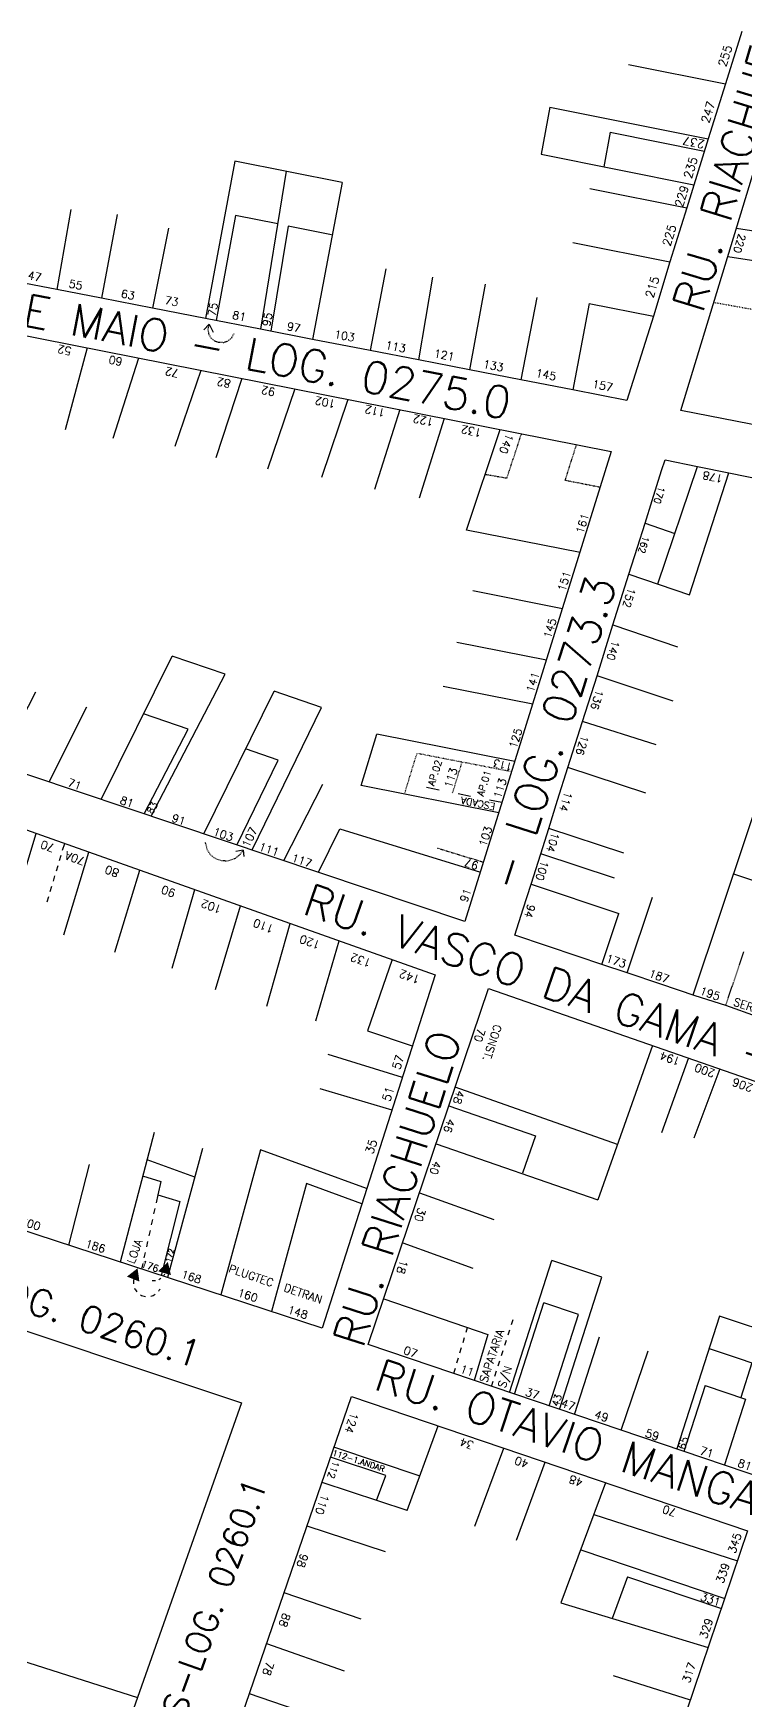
# Model space of a CAD drawing. Extents: x 714896 to 749292, y 8417558 to 8447149.
# Drawn here: x 739673.9 to 739807.4, y 8426532.8 to 8426845.5 of the extents above; entities that cross this region are included whole.
import ezdxf

# ---------------------------------------------------------------- set-up
doc = ezdxf.new("R2010")
doc.units = 0
doc.header["$MEASUREMENT"] = 0
doc.linetypes.add('ACAD_ISO03W100', pattern=[30, 12, -18])
doc.linetypes.add('DASHED', pattern=[0.75, 0.5, -0.25])
for name, color, linetype in [('LOTE', 7, 'CONTINUOUS'), ('NUM-PORTA', 7, 'CONTINUOUS'), ('QUADRA', 6, 'CONTINUOUS'), ('TEXTO', 7, 'CONTINUOUS'), ('TEXTODERUA', 3, 'CONTINUOUS')]:
    doc.layers.add(name, color=color, linetype=linetype)
doc.styles.add('ROMANS', font='ROMANS.SHX', dxfattribs={"height": 1.5})

msp = doc.modelspace()

# ---------------------------------------------------------------- hatches: boundary and pattern name
at = {"layer": 'LOTE', "linetype": 'CONTINUOUS'}
for points in [[(739699.14, 8426615.01), (739697.31, 8426613.3), (739699.71, 8426612.57)], [(739693.45, 8426613.84), (739691.47, 8426612.3), (739693.8, 8426611.36)]]:
    msp.add_hatch(color=256, dxfattribs=at).paths.add_polyline_path(points)

# ---------------------------------------------------------------- linework, layer by layer
at = {"layer": 'LOTE', "color": 7}
for p, q in [((739770.72, 8426831.58), (739769.1, 8426822.77)), ((739782.06, 8426826.89), (739780.87, 8426820.43)), ((739711.71, 8426821.5, 528.31), (739706.19, 8426791.97, 519.61)), ((739721.33, 8426819.58, 528.15), (739716.49, 8426789.97, 519.61)), ((739731.79, 8426817.49, 528.19), (739726.24, 8426788.01, 519.58)), ((739680.92, 8426812.43, 524.56), (739678.31, 8426797.4, 519.63)), ((739689.6, 8426811.48, 524.45), (739686.69, 8426795.77, 519.63)), ((739711.83, 8426811.28, 525.41), (739708.16, 8426791.59, 519.61)), ((739699.23, 8426808.9, 524.13), (739696.27, 8426793.9, 519.62)), ((739721.68, 8426809.31, 525.3), (739718.45, 8426789.58, 519.61)), ((739805.71, 8426808.94, 519.84), (739820.12, 8426806.66, 519.57)), ((739804.09, 8426803.63, 519.84), (739844.51, 8426797.36, 518.82)), ((739739.97, 8426801.28, 524.19), (739737.06, 8426785.97, 519.59)), ((739748.74, 8426799.75, 524.41), (739746.11, 8426784.21, 519.58)), ((739758.64, 8426798.39, 524.86), (739755.69, 8426782.35, 519.57)), ((739768.33, 8426795.92, 525.37), (739765.33, 8426780.47, 519.55)), ((739778.14, 8426794.81, 530.8), (739775.04, 8426778.58, 519.45)), ((739683.99, 8426786.45, 529.19), (739679.86, 8426771.11, 529.21)), ((739693.62, 8426784.55, 529.19), (739688.79, 8426769.44, 529.21)), ((739705.3, 8426782.25, 529.19), (739700.46, 8426767.98, 529.27)), ((739712.98, 8426780.73, 529.19), (739708.12, 8426765.84, 529.33)), ((739722.94, 8426778.77, 529.19), (739717.8, 8426763.71, 529.46)), ((739732.9, 8426776.8, 529.19), (739727.92, 8426762.15, 529.65)), ((739742.59, 8426774.89, 529.19), (739737.87, 8426759.9, 529.94)), ((739750.9, 8426773.25, 529.19), (739746.22, 8426758.29, 530.28)), ((739755.1, 8426752.28, 1206.73), (739761.41, 8426771.18, 529.19)), ((739790.96, 8426742.21, 3.74), (739798.42, 8426764.23)), ((739796.9, 8426740.16, -525.49), (739804.3, 8426763.02)), ((739776.42, 8426748.06, 535.91), (739755.1, 8426752.28, 1206.73)), ((739788.58, 8426753.57), (739794.16, 8426751.66, -2.29)), ((739785.57, 8426744.03), (739796.9, 8426740.16, -525.49)), ((739773.14, 8426737.55, 535.92), (739756.33, 8426740.89, 1065.11)), ((739782.56, 8426734.5), (739794.68, 8426730.41, -2.99)), ((739770.13, 8426727.9, 535.93), (739753.32, 8426731.24, 1065.12)), ((739686.64, 8426701.79, 521.03), (739699.97, 8426728.67, 521.03)), ((739696.03, 8426698.64, 521.03), (739709.89, 8426725.25, 521.03)), ((739793.87, 8426720.19, 523.9), (739779.63, 8426724.93, 527.16)), ((739667.33, 8426708.27, 521.03), (739674.4, 8426721.98, 525.6)), ((739705.9, 8426695.34, 521.03), (739719.03, 8426722.1, 530.51)), ((739767.56, 8426719.66, 535.94), (739750.74, 8426722.99, 1065.13)), ((739676.89, 8426705.06, 521.03), (739683.93, 8426719.13, 525.61)), ((739714.95, 8426692.31, 521.03), (739727.94, 8426719.04, 531.19)), ((739694.7, 8426699.08, 521.03), (739702.97, 8426714.94, 521.03)), ((739790.69, 8426711.99, -3.28), (739776.84, 8426716.38)), ((739735.37, 8426704.39, 1348.74), (739738.32, 8426714, 1348.73)), ((739764.19, 8426708.87, 535.94), (739738.32, 8426714, 1348.73)), ((739712.08, 8426693.19, 521.03), (739719.83, 8426709.14, 527.09)), ((739812.82, 8426710.67, 2.79), (739797.57, 8426665.09, 519.35)), ((739788.76, 8426702.95, -3.57), (739774.13, 8426707.79)), ((739720.86, 8426690.32, 521.03), (739728.19, 8426704.64, 526.86)), ((739761.2, 8426699.27, 535.95), (739735.37, 8426704.39, 1348.74)), ((739669.91, 8426680.23, 527.51), (739674.42, 8426695.42, 523.8)), ((739727.39, 8426688.13, 521.03), (739731.4, 8426696.29, 525.52)), ((739731.4, 8426696.29, 525.52), (739757.72, 8426688.11, 535.95)), ((739784.6, 8426691.7, -3.97), (739770.52, 8426696.35)), ((739679.41, 8426692.25, 524.22), (739679.8, 8426693.52, 523.74)), ((739678.25, 8426688.41, 525.47), (739678.54, 8426689.38, 525.19)), ((739678.83, 8426690.34, 524.89), (739679.12, 8426691.3, 524.57)), ((739679.64, 8426676.4, 527.66), (739684.31, 8426691.92, 523.79)), ((739782.89, 8426686.99, -4.39), (739769.02, 8426691.58)), ((739677.67, 8426686.48, 525.98), (739677.96, 8426687.45, 525.74)), ((739689.2, 8426673.11, 527.83), (739693.87, 8426688.53, 523.77)), ((739805.18, 8426687.83, 2.28), (739844.96, 8426674.47)), ((739676.51, 8426682.58, 526.83), (739676.8, 8426683.56, 526.63)), ((739677.09, 8426684.53, 526.43), (739677.38, 8426685.51, 526.21)), ((739699.94, 8426670.12, 528.01), (739704.2, 8426684.86, 523.74)), ((739767.21, 8426685.86), (739783.7, 8426680.41, -4.53)), ((739708.05, 8426666.15, 528.55), (739712.76, 8426681.83, 523.72)), ((739717.67, 8426663.04, 529.16), (739722.08, 8426678.52, 523.68)), ((739726.9, 8426660.24, 530.15), (739731.24, 8426675.27, 523.62)), ((739741.15, 8426671.76, 523.48), (739736.58, 8426658.37, 532.07)), ((739797.99, 8426664.96), (739797.99, 8426664.96)), ((739797.99, 8426664.96), (739797.99, 8426664.96)), ((739736.58, 8426658.37, 532.07), (739744.93, 8426655.54, 537.6)), ((739789.99, 8426655.64), (739779.73, 8426626.68, 519.89)), ((739729.13, 8426654.03, 531.6), (739743.06, 8426649.71, 537.6)), ((739796.7, 8426653.3), (739791.67, 8426639.24)), ((739802.58, 8426651.26), (739797.74, 8426638.24)), ((739727.63, 8426647.57, 532.33), (739741.1, 8426643.59, 537.6)), ((739783.41, 8426637.07), (739753.01, 8426647.82)), ((739751.83, 8426644.31, 521.99), (739768.07, 8426638.7, 394.05)), ((739696.54, 8426639.31, 530.75), (739690.22, 8426615.02, 530.56)), ((739705.6, 8426636.33, 531.22), (739699.07, 8426612.12, 530.56)), ((739716.52, 8426636.08, 531.99), (739709.04, 8426608.86, 530.56)), ((739736.36, 8426628.83, 537.6), (739716.52, 8426636.08, 531.99)), ((739749.43, 8426637.2, 521.99), (739779.73, 8426626.68, 519.89)), ((739768.07, 8426638.7, 394.05), (739765.59, 8426631.69, 519.89)), ((739684.36, 8426633.32, 530.66), (739680.53, 8426618.2, 530.62)), ((739695.19, 8426634.27, 530.88), (739704.12, 8426630.98, 531.31)), ((739694.38, 8426631.2, 530.93), (739697.84, 8426630.12, 531.06)), ((739725.14, 8426629.74, 531.82), (739718.54, 8426605.75, 530.56)), ((739735.5, 8426625.95, 537.65), (739725.14, 8426629.74, 534.72)), ((739697.28, 8426627.64, 531.07), (739696.93, 8426626.1, 531.07)), ((739697.28, 8426627.64, 531.07), (739701.36, 8426626.36, 531.25)), ((739746.31, 8426627.97, 521.99), (739760.21, 8426623.03, 521.31)), ((739696.7, 8426625.07, 531.06), (739696.47, 8426624.04, 531.05)), ((739701.36, 8426626.36, 531.25), (739697.88, 8426612.52, 530.56)), ((739695.79, 8426620.95, 530.98), (739695.56, 8426619.92, 530.94)), ((739696.24, 8426623.01, 531.03), (739696.01, 8426621.98, 531.01)), ((739695.33, 8426618.89, 530.9), (739695.11, 8426617.86, 530.85)), ((739743.16, 8426618.65), (739756.29, 8426613.85)), ((739694.44, 8426614.75, 530.65), (739694.22, 8426613.71, 530.56)), ((739694.88, 8426616.82, 530.79), (739694.66, 8426615.79, 530.73)), ((739763.17, 8426590.56), (739771.12, 8426615.29)), ((739780.5, 8426612.18, 522.96), (739771.12, 8426615.29, 524.11)), ((739772.54, 8426587.39), (739780.5, 8426612.18)), ((739739.62, 8426608.14), (739759.14, 8426601.43)), ((739764.12, 8426590.25), (739769.62, 8426607.36)), ((739768.67, 8426607.67, 519.05), (739768.6, 8426607.7, 524.11)), ((739776.13, 8426605.2), (739769.62, 8426607.36, 453.03)), ((739770.62, 8426588.04), (739776.13, 8426605.2)), ((739802.55, 8426604.86, 520.26), (739794.55, 8426579.96, 518.15)), ((739819.7, 8426599.17, 518.15), (739802.55, 8426604.86, 520.26)), ((739755.22, 8426602.66, 522.26), (739754.96, 8426601.78, 522.35)), ((739762.91, 8426601.35), (739763.22, 8426602.32)), ((739763.53, 8426603.28), (739763.84, 8426604.25)), ((739754.11, 8426598.91, 522.67), (739753.83, 8426597.95, 522.8)), ((739754.68, 8426600.83, 522.44), (739754.4, 8426599.87, 522.55)), ((739759.14, 8426601.43), (739756.57, 8426592.78)), ((739761.67, 8426597.49), (739761.98, 8426598.45)), ((739762.29, 8426599.42), (739762.6, 8426600.38)), ((739775.39, 8426586.45), (739780.06, 8426600.99)), ((739784.08, 8426583.49), (739789.19, 8426598.38)), ((739800.61, 8426598.83, 521.29), (739817.68, 8426593.1, 518.15)), ((739753.55, 8426597, 522.95), (739753.27, 8426596.04, 523.13)), ((739761.05, 8426595.55), (739761.36, 8426596.52)), ((739808.62, 8426596.14, 520.6), (739806.51, 8426589.63, 521.62)), ((739752.99, 8426595.08, 523.33), (739752.7, 8426594.12, 523.56)), ((739759.81, 8426591.69), (739760.12, 8426592.66)), ((739760.43, 8426593.62), (739760.74, 8426594.59)), ((739799.84, 8426591.87, 3.04), (739795.87, 8426579.51, 518.15)), ((739799.84, 8426591.87, 3.04), (739807.44, 8426589.32, 1.57)), ((739807.44, 8426589.32, 1.57), (739803.46, 8426576.96, 523.56)), ((739743.97, 8426568.41, 521.4), (739749.82, 8426584.29, 519.81)), ((739730.35, 8426580.29, 523.75), (739746.37, 8426574.93, 520.75)), ((739756.7, 8426565.47, 520.81), (739762.13, 8426580.11, 519.81)), ((739740, 8426574.99, 520.95), (739729.65, 8426578.42, 523.75)), ((739764.46, 8426562.84, 520.81), (739769.89, 8426577.48, 519.81)), ((739743.97, 8426568.41, 521.84), (739728.03, 8426573.69, 523.75)), ((739738.27, 8426570.3, 521.41), (739740, 8426574.99, 520.95)), ((739781.19, 8426573.64, 519.81), (739772.82, 8426551.1, 521.33)), ((739778.98, 8426567.68, 520.21), (739805.9, 8426558.96, 519.17)), ((739739.92, 8426560.65, 522), (739725.27, 8426565.5, 523.75)), ((739776.52, 8426561.06, 521.01), (739803.52, 8426551.95, 519.17)), ((739785.3, 8426555.99, 520.37), (739782.4, 8426548.19, 521.29)), ((739785.3, 8426555.99, 520.37), (739802.89, 8426550.06, 519.17)), ((739735.34, 8426548.02, 522.28), (739720.96, 8426553, 523.75)), ((739639.33, 8426550.63, 524.51), (739693.44, 8426533.37, 523.28)), ((739772.82, 8426551.1, 521.22), (739800.39, 8426542.71, 519.17)), ((739732.23, 8426538.29, 522.41), (739717.68, 8426543.44, 523.75)), ((739782.61, 8426537.48, 520.32), (739797.06, 8426532.89, 519.17)), ((739742.82, 8426524.32, 518.81), (739714.45, 8426534.07, 523.75))]:
    msp.add_line(p, q, dxfattribs=at)
at = {"layer": 'LOTE', "color": 7, "linetype": 'ACAD_ISO03W100', "ltscale": 0.01}
msp.add_line((739841.48, 8426787.8, 519.37), (739801.45, 8426794.95, 519.84), dxfattribs=at)
at = {"layer": 'LOTE', "color": 7, "linetype": 'ACAD_ISO03W100', "ltscale": 0.006}
for p, q in [((739762.69, 8426762.05, 530.85), (739765.44, 8426770.38, 529.19)), ((739775.72, 8426768.36, 529.19), (739773.56, 8426761.67, 532.25)), ((739758.61, 8426762.76, 530.54), (739762.69, 8426762.05, 530.85)), ((739773.56, 8426761.67, 532.25), (739780.25, 8426760.35, 535.81)), ((739749.59, 8426692.67, 529.52), (739758.31, 8426690.02, 535.95))]:
    msp.add_line(p, q, dxfattribs=at)
at = {"layer": 'LOTE', "color": 7, "linetype": 'ACAD_ISO03W100', "ltscale": 0.008}
for p, q in [((739743.49, 8426702.78, 531.03), (739745.83, 8426710.41, 531.03)), ((739763.56, 8426706.97, 535.94), (739745.83, 8426710.41, 535.02)), ((739752.52, 8426703.02, 533.1), (739754.29, 8426708.77, 533.1))]:
    msp.add_line(p, q, dxfattribs=at)
at = {"layer": 'LOTE', "color": 7, "linetype": 'ACAD_ISO03W100', "ltscale": 0.2}
msp.add_line((739761.77, 8426701.19, 535.95), (739744.08, 8426704.7, 1092.66), dxfattribs=at)
at = {"layer": 'LOTE', "color": 7, "linetype": 'CONTINUOUS', "flags": 128}
for points in [[(739785.48, 8426839.6), (739803.64, 8426835.99)], [(739770.72, 8426831.58), (739800.43, 8426825.66)], [(739782.06, 8426826.89), (739799.71, 8426823.37)], [(739769.1, 8426822.77), (739797.75, 8426817.07)], [(739778.23, 8426816.35), (739796.4, 8426812.73)], [(739775.07, 8426806.2), (739793.23, 8426802.59)], [(739778.14, 8426794.81), (739790.16, 8426792.41)], [(739785.25, 8426669.24), (739789.99, 8426683.47)], [(739780.51, 8426670.83), (739783.7, 8426680.41)]]:
    msp.add_lwpolyline(points, dxfattribs=at)
at = {"layer": 'LOTE', "color": 7, "flags": 128}
for points in [[(739731.79, 8426817.49), (739711.71, 8426821.5)], [(739719.72, 8426809.7), (739711.83, 8426811.28)], [(739729.83, 8426807.68), (739721.68, 8426809.31)], [(739706.9, 8426790.89), (739705.85, 8426789.84)], [(739706.9, 8426790.89), (739707.62, 8426789.44)]]:
    msp.add_lwpolyline(points, dxfattribs=at)
at = {"layer": 'LOTE', "color": 7, "linetype": 'ACAD_ISO03W100', "ltscale": 0.005, "flags": 128}
msp.add_lwpolyline([(739711.48, 8426789.09), (739711.08, 8426788.35), (739711.08, 8426788.35), (739710.21, 8426787.65), (739709.55, 8426787.44), (739708.54, 8426787.48), (739707.9, 8426787.74), (739707.28, 8426788.26), (739706.86, 8426788.95), (739706.68, 8426789.98), (739706.9, 8426790.89)], dxfattribs=at)
at = {"layer": 'LOTE', "color": 7, "elevation": 521.03, "flags": 128}
for points in [[(739709.89, 8426725.25), (739699.97, 8426728.67)], [(739727.94, 8426719.04), (739719.03, 8426722.1)], [(739702.97, 8426714.94), (739694.59, 8426717.83)], [(739719.83, 8426709.14), (739713.71, 8426711.25)]]:
    msp.add_lwpolyline(points, dxfattribs=at)
at = {"layer": 'LOTE', "color": 3, "linetype": 'ACAD_ISO03W100', "ltscale": 0.003, "flags": 128}
msp.add_lwpolyline([(739713.22, 8426692.26), (739712.63, 8426691.4), (739711.76, 8426690.7), (739710.3, 8426690.21), (739709.14, 8426690.27), (739708.01, 8426690.7), (739707.24, 8426691.29), (739706.6, 8426692.15), (739706.15, 8426693.75)], dxfattribs=at)
at = {"layer": 'LOTE', "color": 3, "flags": 128}
for points in [[(739713.22, 8426692.26), (739711.89, 8426691.99)], [(739713.22, 8426692.26), (739713.38, 8426691.06)]]:
    msp.add_lwpolyline(points, dxfattribs=at)
at = {"layer": 'LOTE', "color": 7, "linetype": 'DASHED', "ltscale": 0.2, "flags": 128}
msp.add_lwpolyline([(739803.7, 8426663.12), (739807.1, 8426673.18)], dxfattribs=at)
at = {"layer": 'LOTE', "color": 7}
msp.add_lwpolyline([(739697.84, 8426630.12), (739697.28, 8426627.64)], dxfattribs=at)
at = {"layer": 'LOTE', "linetype": 'CONTINUOUS'}
for centre, radius, start, end in [((739695.31, 8426611.18), 2.64, 167.5273, 185.1745), ((739696.39, 8426614.07), 2.52, 265.7232, 279.9865), ((739696.39, 8426614.07), 2.52, 293.9063, 304.6965), ((739696.39, 8426614.07), 2.52, 318.1916, 330.5279), ((739695.31, 8426611.18), 2.64, 203.0121, 220.8634), ((739695.31, 8426611.18), 2.64, 240.1155, 261.6981), ((739695.31, 8426611.18), 2.64, 283.9499, 303.3982), ((739695.31, 8426611.18), 2.64, 321.3304, 333.3087)]:
    msp.add_arc(centre, radius, start, end, dxfattribs=at)
at = {"layer": 'QUADRA', "color": 6, "linetype": 'CONTINUOUS'}
msp.add_lwpolyline([(739898.74, 8426835.53), (739873.43, 8426759.47), (739795.27, 8426774.74), (739822.03, 8426862.47), (739831.72, 8426860.59), (739825.75, 8426842.31), (739876.9, 8426832.43), (739879.22, 8426839.3), (739898.74, 8426835.53)], close=True, dxfattribs=at)
for points in [[(739806.7, 8426845.8), (739803.64, 8426835.99), (739800.43, 8426825.66), (739796.4, 8426812.73), (739793.23, 8426802.59), (739790.16, 8426792.41), (739785.14, 8426776.62), (739775.04, 8426778.58), (739765.33, 8426780.47), (739755.69, 8426782.35), (739746.11, 8426784.21), (739737.06, 8426785.97), (739726.24, 8426788.01), (739716.49, 8426789.97), (739706.19, 8426791.97), (739696.27, 8426793.9), (739686.69, 8426795.77), (739678.31, 8426797.4), (739670.81, 8426798.86)], [(739809.68, 8426661.02), (739803.7, 8426663.12), (739797.99, 8426664.96), (739791.53, 8426667.13), (739785.25, 8426669.24), (739780.51, 8426670.83), (739776.06, 8426672.33), (739770.1, 8426674.34), (739764.2, 8426676.32), (739765.76, 8426681.25), (739767.21, 8426685.86), (739769.02, 8426691.58), (739770.52, 8426696.35), (739772.19, 8426701.64), (739774.13, 8426707.79), (739776.84, 8426716.38), (739779.63, 8426724.93), (739782.56, 8426734.5), (739785.57, 8426744.03), (739787.16, 8426749.07), (739788.58, 8426753.57), (739789.92, 8426757.83), (739791.7, 8426763.48), (739792.34, 8426765.49), (739798.42, 8426764.23), (739804.3, 8426763.02), (739814.09, 8426761)]]:
    msp.add_lwpolyline(points, dxfattribs=at)
at = {"layer": 'QUADRA', "color": 6}
for points in [[(739633.44, 8426796.45), (739782.25, 8426767.05), (739754.83, 8426678.88), (739619.19, 8426724.4), (739633.44, 8426796.45)], [(739616.19, 8426716.08), (739749.22, 8426668.9), (739728.05, 8426602.63), (739603.03, 8426643.59), (739616.19, 8426716.08)], [(739759.26, 8426666.33), (739833.43, 8426640.52), (739811.43, 8426574.26), (739736.71, 8426599.53), (739759.26, 8426666.33)], [(739599.57, 8426626.46), (739712.96, 8426588.64), (739673.55, 8426477.01), (739573.25, 8426510.31), (739599.57, 8426626.46)], [(739733.58, 8426589.81), (739807.81, 8426564.61), (739767.55, 8426445.61), (739692.62, 8426470.6), (739733.58, 8426589.81)]]:
    msp.add_lwpolyline(points, close=True, dxfattribs=at)

# ---------------------------------------------------------------- texts
at = {"layer": 'NUM-PORTA', "color": 7, "style": 'ROMANS'}
for s, height, rotation, p in [('255', 1.581, 72.8141, (739803.76, 8426839.05)), ('247', 1.582, 72.7807, (739800.55, 8426828.49)), ('237', 1.582, 168.0207, (739799.87, 8426825.35)), ('235', 1.582, 72.7751, (739797.27, 8426818.08)), ('229', 1.582, 72.7751, (739795.61, 8426812.74)), ('225', 1.582, 72.7751, (739793.29, 8426805.38)), ('220', 1.408, 253.2718, (739806.16, 8426807.97)), ('47', 1.5, 349.1094, (739672.76, 8426799.39)), ('55', 1.5, 349.1111, (739680.46, 8426797.83)), ('215', 1.579, 72.8188, (739790.09, 8426795.7)), ('63', 1.501, 349.1112, (739690.24, 8426795.96)), ('73', 1.501, 349.1072, (739698.44, 8426794.73)), ('75', 1.501, 79.1095, (739708.05, 8426792.27, 519.99)), ('81', 1.501, 349.1095, (739711.11, 8426791.94)), ('95', 1.5, 79.1134, (739718.28, 8426790.4, 0.18)), ('97', 1.501, 349.1106, (739721.34, 8426789.84)), ('103', 1.501, 349.1024, (739730.21, 8426788.35)), ('52', 1.507, 168.6664, (739681.16, 8426786.54)), ('113', 1.501, 349.1023, (739739.81, 8426786.3)), ('121', 1.502, 349.0902, (739748.9, 8426784.74)), ('60', 1.507, 168.6551, (739690.75, 8426784.54)), ('133', 1.502, 349.0882, (739758.12, 8426782.74)), ('72', 1.507, 168.659, (739701.32, 8426782.36)), ('82', 1.507, 168.6417, (739711.03, 8426780.42)), ('145', 1.503, 349.0493, (739767.99, 8426781.06)), ('157', 1.509, 348.9284, (739778.59, 8426779.02)), ('92', 1.507, 168.6543, (739719.35, 8426778.86)), ('102', 1.506, 168.6435, (739730.67, 8426776.62)), ('112', 1.507, 168.6711, (739740.01, 8426774.97)), ('122', 1.506, 168.6655, (739749.04, 8426773.23)), ('132', 1.506, 168.5737, (739758.06, 8426771.21)), ('140', 1.506, 248.1689, (739762.63, 8426770.56)), ('178', 1.471, 168.4025, (739803.27, 8426762.59)), ('170', 1.264, 252.6363, (739791.14, 8426760.57)), ('161', 1.482, 72.4607, (739776.97, 8426751.48)), ('162', 1.264, 252.6215, (739788.23, 8426751.27)), ('151', 1.482, 72.5724, (739773.59, 8426740.68)), ('152', 1.458, 252.6259, (739785.46, 8426741.59)), ('145', 1.482, 72.5347, (739770.91, 8426731.84)), ('140', 1.458, 252.6267, (739782.46, 8426731.71)), ('141', 1.482, 72.3631, (739767.68, 8426721.73)), ('136', 1.458, 252.6238, (739779.45, 8426722.47)), ('125', 1.482, 72.3614, (739764.46, 8426711.2)), ('126', 1.458, 252.6222, (739776.68, 8426713.94)), ('113', 1.4, 166.2685, (739763.82, 8426708.5)), ('71', 1.498, 341.2279, (739680.2, 8426704.33)), ('113', 1.482, 72.4429, (739752.32, 8426703.79, 533.1)), ('113', 1.482, 72.4429, (739761.54, 8426701.84)), ('81', 1.498, 341.2279, (739690.01, 8426701.03)), ('114', 1.458, 252.6322, (739773.59, 8426703.36)), ('83', 1.3, 60.325, (739696.23, 8426698.92)), ('91', 1.498, 341.3969, (739699.72, 8426697.69)), ('103', 1.498, 341.3878, (739707.45, 8426695.12)), ('107', 1.498, 64.7735, (739714.32, 8426692.61)), ('103', 1.482, 72.1884, (739758.8, 8426692.81)), ('70', 1.526, 160.2326, (739678.07, 8426693.28)), ('111', 1.498, 341.3582, (739716.03, 8426692.31)), ('104', 1.459, 252.643, (739771.16, 8426695.73)), ('70A', 1.527, 160.2607, (739683.74, 8426690.8)), ('80', 1.527, 160.2543, (739690.15, 8426688.56)), ('117', 1.498, 341.3588, (739722.19, 8426690.21)), ('97', 1.483, 162.1639, (739757.49, 8426689.96)), ('100', 1.459, 252.6334, (739769.15, 8426690.42)), ('90', 1.527, 160.251, (739700.69, 8426684.8)), ('102', 1.527, 160.2457, (739709.39, 8426681.78)), ('91', 1.484, 70.4359, (739755.21, 8426682.37)), ('94', 1.462, 252.7042, (739766.64, 8426682.25)), ('110', 1.527, 160.2614, (739719.16, 8426678.11)), ('120', 1.528, 160.265, (739727.87, 8426675.09)), ('132', 1.529, 160.3, (739737.4, 8426671.69)), ('173', 1.489, 341.3719, (739781.12, 8426671.38)), ('142', 1.541, 160.5531, (739746.57, 8426668.62)), ('187', 1.489, 341.3719, (739789.16, 8426668.54)), ('195', 1.5, 341.3713, (739798.71, 8426665.27)), ('70', 1.49, 251.5099, (739757.28, 8426659)), ('57', 1.582, 72.1486, (739742.63, 8426650.96)), ('194', 1.522, 160.2263, (739795.36, 8426653.24)), ('200', 1.522, 160.2263, (739801.88, 8426651)), ('206', 1.522, 160.2263, (739808.96, 8426648.27)), ('51', 1.582, 72.1599, (739740.76, 8426644.99)), ('48', 1.49, 251.5099, (739753.36, 8426647.36)), ('46', 1.49, 251.5099, (739751.55, 8426642)), ('35', 1.582, 72.1609, (739737.58, 8426635.14)), ('40', 1.49, 251.4986, (739748.97, 8426634.12)), ('30', 1.522, 251.6262, (739746.11, 8426625.35)), ('200', 1.488, 341.9317, (739671.34, 8426622.1)), ('186', 1.487, 341.9114, (739683.5, 8426617.87)), ('172', 1.015, 74.3778, (739699.64, 8426614.86)), ('176', 1.3, 341.9114, (739694, 8426614.13)), ('18', 1.522, 251.6262, (739742.75, 8426615.57)), ('168', 1.489, 341.9323, (739701.5, 8426612.13)), ('160', 1.489, 341.9323, (739712.06, 8426608.67)), ('148', 1.491, 341.9607, (739721.43, 8426605.48, -530.56)), ('07', 1.522, 341.0252, (739743.16, 8426597.85)), ('11', 1.502, 341.0023, (739753.78, 8426594.37)), ('S/N', 1.522, 71.8052, (739762.39, 8426591.26)), ('37', 1.522, 341.5363, (739765.98, 8426590.05)), ('43', 1.319, 72.2714, (739772.34, 8426587.81)), ('47', 1.522, 341.0252, (739772.71, 8426587.97)), ('124', 1.505, 251.2299, (739733.47, 8426586.93)), ('49', 1.522, 341.0252, (739778.96, 8426585.84)), ('59', 1.522, 341.0252, (739788.46, 8426582.34)), ('112-1.ANDAR', 1.1, 342.0312, (739729.88, 8426578.8, 522.28)), ('34', 1.509, 161.2084, (739756.62, 8426581.27)), ('65', 1.4, 71.0252, (739796.01, 8426579.72)), ('71', 1.522, 342.2714, (739798.68, 8426579.02)), ('112', 1.3, 251.0576, (739730.11, 8426577.85)), ('40', 1.509, 161.2084, (739766.91, 8426577.77)), ('81', 1.522, 341.0252, (739805.8, 8426576.71)), ('48', 1.509, 161.2004, (739777.1, 8426574.25)), ('110', 1.503, 251.0576, (739727.98, 8426571.61)), ('70', 1.509, 161.1961, (739794.62, 8426568.64)), ('345', 1.494, 71.5186, (739805.51, 8426560.25)), ('98', 1.503, 251.0339, (739724.07, 8426560.47)), ('339', 1.494, 71.4541, (739803.26, 8426554.64)), ('331', 1.493, 341.3563, (739798.81, 8426551.65)), ('88', 1.503, 251.0452, (739720.73, 8426549.31)), ('329', 1.493, 71.3563, (739800.14, 8426544.25)), ('78', 1.503, 251.0452, (739717.66, 8426540.23)), ('317', 1.493, 71.3681, (739796.92, 8426535.96))]:
    msp.add_text(s, height=height, rotation=rotation, dxfattribs=at).set_placement(p)
at = {"layer": 'TEXTO', "color": 7, "style": 'ROMANS'}
for s, rotation, p in [('AP.02', 72.4429, (739749.05, 8426704.2, 533.1)), ('AP.01', 72.4429, (739758.27, 8426702.25)), ('ESCADA', 168.8748, (739760.61, 8426701.02, 695.71))]:
    msp.add_text(s, height=1.3, rotation=rotation, dxfattribs=at).set_placement(p)
at = {"layer": 'TEXTO', "style": 'ROMANS'}
for s, height, rotation, p in [('SERRARIA', 1.489, 341.3768, (739805.01, 8426663.2)), ('CONST.', 1.491, 251.5835, (739760.34, 8426659.71)), ('LOJA', 1.487, 70.015, (739692.82, 8426614.57)), ('PLUGTEC', 1.487, 341.0048, (739710.38, 8426613.19, -530.56)), ('DETRAN', 1.487, 341.0048, (739720.73, 8426609.62, -530.56)), ('SAPATARIA', 1.522, 71.3748, (739758.93, 8426592.27))]:
    msp.add_text(s, height=height, rotation=rotation, dxfattribs=at).set_placement(p)
at = {"layer": 'TEXTODERUA', "style": 'ROMANS'}
for s, height, rotation, p in [('RU. RIACHUELO - LOG. 0273.3', 6, 73.1008, (739799.36, 8426792.73)), ('RU. 01 DE MAIO - LOG. 0275.0', 6, 348.9841, (739634.81, 8426797.89)), (' - LOG. 0273.3', 6, 72.1545, (739763.36, 8426680.22)), ('RU. VASCO DA GAMA - LOG. 0270.9', 6, 340.9307, (739724.09, 8426680.41)), ('RU. RIACHUELO ', 6, 72.4026, (739735.69, 8426598.66)), ('PC. MANOEL NOVAES-LOG. 0260.1', 5, 341.5908, (739593.1, 8426632.08)), ('RU. OTAVIO MANGABEIRA - LOG. 0263.6', 6, 341.5908, (739737.46, 8426591.26)), ('PC. MANOEL NOVAES-LOG. 0260.1', 4.5, 70.4829, (739682.57, 8426474.03))]:
    msp.add_text(s, height=height, rotation=rotation, dxfattribs=at).set_placement(p)

doc.saveas('drawing.dxf')
